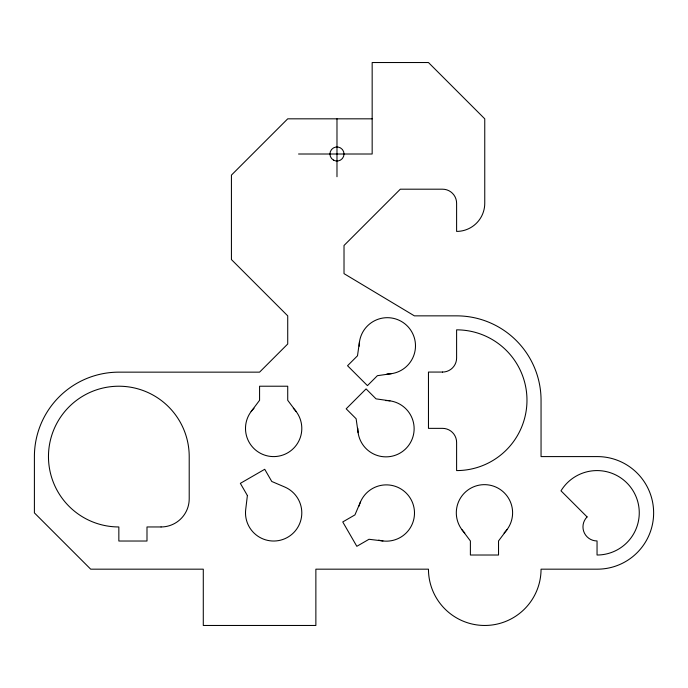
<?xml version="1.0" encoding="UTF-8"?>
<svg xmlns="http://www.w3.org/2000/svg" width="688" height="688" viewBox="0 0 688 688"><rect width="100%" height="100%" fill="white"/><g stroke="black" fill="none" stroke-linecap="round" stroke-linejoin="round"><path stroke-width="1.03" d="M359.48 341.85L357.493 355.782L347.543 365.732L367.444 385.633L377.394 375.682L391.326 373.696M360.469 501.956L354.939 514.899L342.753 521.943L356.823 546.315L369.009 539.28L382.984 540.966M251.137 411.553L259.574 400.296L259.574 386.217L287.722 386.217L287.722 400.296L296.167 411.553M506.97 529.691L498.533 540.949L498.533 555.018L470.386 555.018L470.386 540.949L461.94 529.691M372.165 118.826L287.722 118.826L231.426 175.113L231.426 259.557L287.722 315.852L287.722 344L259.574 372.148L118.843 372.148A84.443 84.443 0 0 0 34.4 456.591L34.4 512.887L90.696 569.174L203.287 569.174L203.287 625.469L315.869 625.469L315.869 569.174L428.461 569.174A56.296 56.296 0 0 0 484.756 625.469A56.296 56.296 0 0 0 541.052 569.174L597.347 569.174A56.296 56.296 0 0 0 653.634 512.887A56.296 56.296 0 0 0 597.347 456.591L541.052 456.591L541.052 400.296A84.443 84.443 0 0 0 456.608 315.852L414.382 315.852L344.017 273.635L344.017 245.487L400.313 189.191L442.53 189.191A14.07 14.07 0 0 1 456.608 203.261L456.608 231.409A28.148 28.148 0 0 0 484.756 203.261L484.756 118.826L428.461 62.531L372.165 62.531L372.165 154.009L298.549 154.009M389.967 400.846L376.035 398.859L366.076 388.909L346.176 408.81L356.126 418.76L358.121 432.692M336.982 118.826L336.982 176.73M464.821 532.968A28.148 28.148 0 0 1 464.46 492.986A28.148 28.148 0 0 1 504.45 492.986A28.148 28.148 0 0 1 504.089 532.968M359.205 346.21A28.148 28.148 0 0 1 387.215 317.684A28.148 28.148 0 0 1 415.492 345.952A28.148 28.148 0 0 1 386.966 373.971M359.067 506.101A28.148 28.148 0 0 1 393.51 485.797A28.148 28.148 0 0 1 413.505 520.42A28.148 28.148 0 0 1 378.701 540.106M385.598 400.571A28.148 28.148 0 0 1 414.133 428.59A28.148 28.148 0 0 1 385.856 456.858A28.148 28.148 0 0 1 357.837 428.332M293.286 408.268A28.148 28.148 0 0 1 293.647 448.258A28.148 28.148 0 0 1 253.657 448.258A28.148 28.148 0 0 1 254.018 408.268M247.388 495.541L245.702 509.516A28.148 28.148 0 0 0 267.658 540.381A28.148 28.148 0 0 0 300.467 521.444A28.148 28.148 0 0 0 284.712 487.001L271.769 481.471L264.725 469.285L240.353 483.354L247.388 495.541M442.53 372.062L428.461 372.062L428.461 428.357L442.53 428.357A14.07 14.07 0 0 1 456.608 442.436L456.608 470.583A70.365 70.365 0 0 0 526.974 400.21A70.365 70.365 0 0 0 456.608 329.844L456.608 357.992A14.07 14.07 0 0 1 442.53 372.062M161.061 526.956L146.991 526.956L146.991 541.026L118.843 541.026L118.843 526.956A70.365 70.365 0 0 1 48.47 456.591A70.365 70.365 0 0 1 118.843 386.217A70.365 70.365 0 0 1 189.209 456.591L189.209 498.809A28.148 28.148 0 0 1 161.061 526.956M587.096 516.92L560.995 490.828A42.217 42.217 0 0 1 633.854 492.126A42.217 42.217 0 0 1 597.046 555.018L597.046 540.949A14.07 14.07 0 0 1 587.096 516.92M333.465 160.098A7.035 7.035 0 0 0 344.017 154.009A7.035 7.035 0 0 0 333.465 147.911A7.035 7.035 0 0 0 333.465 160.098"/></g></svg>
